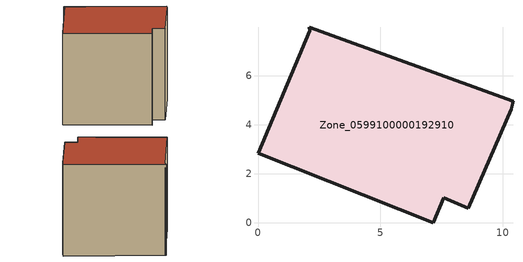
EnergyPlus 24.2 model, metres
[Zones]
Zone_0599100000192910
 floor ground (C_G): 10.35,4.62 8.6,0.59 7.59,1.01 7.17,0 0,2.84 2.1,7.83 2.09,7.97 10.42,4.96 z0
 wall outside (C_F): 10.42,4.96 2.09,7.97 2.1,7.83 0,2.84 7.17,0 7.59,1.01 8.6,0.59 10.35,4.62 10.42,4.96 z0:8.62
 roof outside (C_R): 8.6,0.59 10.35,4.62 10.42,4.96 2.09,7.97 2.1,7.83 0,2.84 7.17,0 7.59,1.01 z8.62
[BUILDING]
Pand.0599100000192910: North Axis=0; Terrain=City; Loads Convergence Tolerance Value=0.04; Temperature Convergence Tolerance Value=0.4; Solar Distribution=FullExterior; Maximum Number of Warmup Days=25; Minimum Number of Warmup Days=1
[Site:Location]
Rotterdam.The.Hague.AP_ZH_NLD Design_Conditions: Latitude=51.96; Longitude=4.45; Time Zone=1; Elevation=-4.5
[SITE:GROUNDTEMPERATURE:BUILDINGSURFACE]
18, 18, 18, 18, 18, 18, 18, 18, 18, 18, 18, 18
[MATERIAL] Thermal Absorptance=0.9; Solar Absorptance=0.7; Visible Absorptance=0.7
Name | Roughness | Thickness | Conductivity | Density | Specific Heat
G.TI.1946 | MediumSmooth | 0.15 | 1 | 540 | 1210
F.TI.1946 | Rough | 0.3 | 0.857143 | 1920 | 840
R.TI.1946 | MediumRough | 0.2 | 0.1 | 1500 | 1000
[CONSTRUCTION]
C_G: G.TI.1946
C_F: F.TI.1946
C_R: R.TI.1946
[ZONE]
Zone_0599100000192910: Type=1; Multiplier=1; Ceiling Height=Autocalculate; Volume=Autocalculate; Floor Area=autocalculate; Part of Total Floor Area=Yes
[ZONEINFILTRATION:DESIGNFLOWRATE]
Infil_Zone_0599100000192910: Zone or ZoneList or Space or SpaceList=Zone_0599100000192910; Schedule=AlwaysOn; Design Flow Rate Calculation Method=Flow/Area; Flow Rate per Floor Area=0.003; Constant Term Coefficient=1; Temperature Term Coefficient=0; Velocity Term Coefficient=0; Velocity Squared Term Coefficient=0
[HVACTEMPLATE:ZONE:IDEALLOADSAIRSYSTEM]
Zone_0599100000192910: Maximum Heating Supply Air Temperature=50; Minimum Cooling Supply Air Temperature=13; Maximum Heating Supply Air Humidity Ratio=0.0156; Minimum Cooling Supply Air Humidity Ratio=0.0077; Heating Limit=NoLimit; Cooling Limit=NoLimit; Dehumidification Control Type=ConstantSensibleHeatRatio; Cooling Sensible Heat Ratio=0.7; Dehumidification Setpoint=60; Humidification Control Type=None; Humidification Setpoint=30; Outdoor Air Method=None; Outdoor Air Flow Rate per Person=0.00944; Outdoor Air Flow Rate per Zone Floor Area=0; Outdoor Air Flow Rate per Zone=0; Demand Controlled Ventilation Type=None; Outdoor Air Economizer Type=NoEconomizer; Heat Recovery Type=None; Sensible Heat Recovery Effectiveness=0.7; Latent Heat Recovery Effectiveness=0.65
[ZONECONTROL:THERMOSTAT]
ThermostatControl_Zone_0599100000192910: Zone or ZoneList=Zone_0599100000192910; Control Type Schedule=DualSetpointControlType; Control 1=Thermostat_Zone_0599100000192910; Temperature Difference Between Cutout And Setpoint=0
[THERMOSTATSETPOINT:DUALSETPOINT]
Thermostat_Zone_0599100000192910: Heating Setpoint Temperature Schedule=HeatingSetpoint_Zone_0599100000192910; Cooling Setpoint Temperature Schedule=CoolingSetpoint_Zone_0599100000192910
[SCHEDULE:COMPACT]
HeatingSetpoint_Zone_0599100000192910: Through: 12/31, For: AllDays, Until: 24:00, 21
CoolingSetpoint_Zone_0599100000192910: Through: 12/31, For: AllDays, Until: 24:00, 24
DualSetpointControlType: Through: 12/31, For: AllDays, Until: 24:00, 4
AlwaysOn: Through: 12/31, For: AllDays, Until: 24:00, 1
